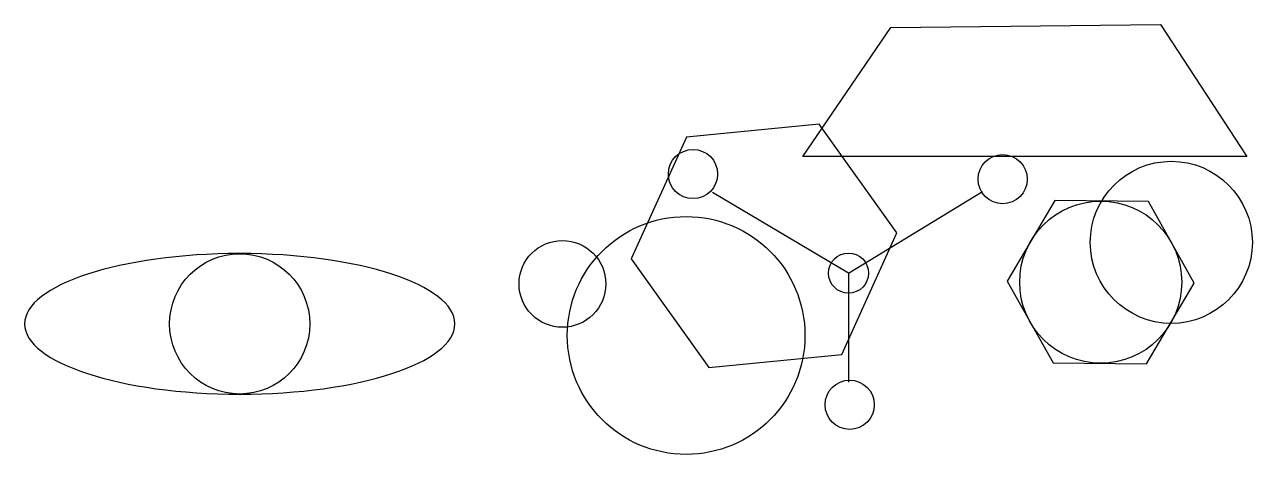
# Model space of a CAD drawing. Header units: millimetres. Extents: x -4106 to 7229, y -174 to 3791.
import ezdxf

# ---------------------------------------------------------------- set-up
doc = ezdxf.new("R2010")
doc.units = ezdxf.units.MM

msp = doc.modelspace()

# ---------------------------------------------------------------- linework, layer by layer
for q in [(2245, 2241), (4736, 2251), (3500, 491)]:
    msp.add_line((3500, 1498), q)
for points in [[(3891, 3765), (6380, 3791), (7178, 2573), (3078, 2573)], [(2211, 629), (3437, 749), (3947, 1870), (3230, 2873), (2004, 2753), (1494, 1631)], [(6692, 1406), (6269, 2159), (5404, 2168), (4964, 1425), (5388, 672), (6252, 662)]]:
    msp.add_lwpolyline(points, close=True)
for centre, radius in [((2064, 2412), 227), ((4923, 2365), 227), ((6480, 1782), 748), ((5828, 1415), 748), ((2001, 923), 1097), ((859, 1399), 400), ((-2120, 1030), 647), ((3500, 1498), 185), ((3511, 284), 227)]:
    msp.add_circle(centre, radius)
msp.add_ellipse((-2120, 1030), major_axis=(1986, 0), ratio=0.326669, start_param=-1.570796, end_param=4.712389)

doc.saveas('drawing.dxf')
